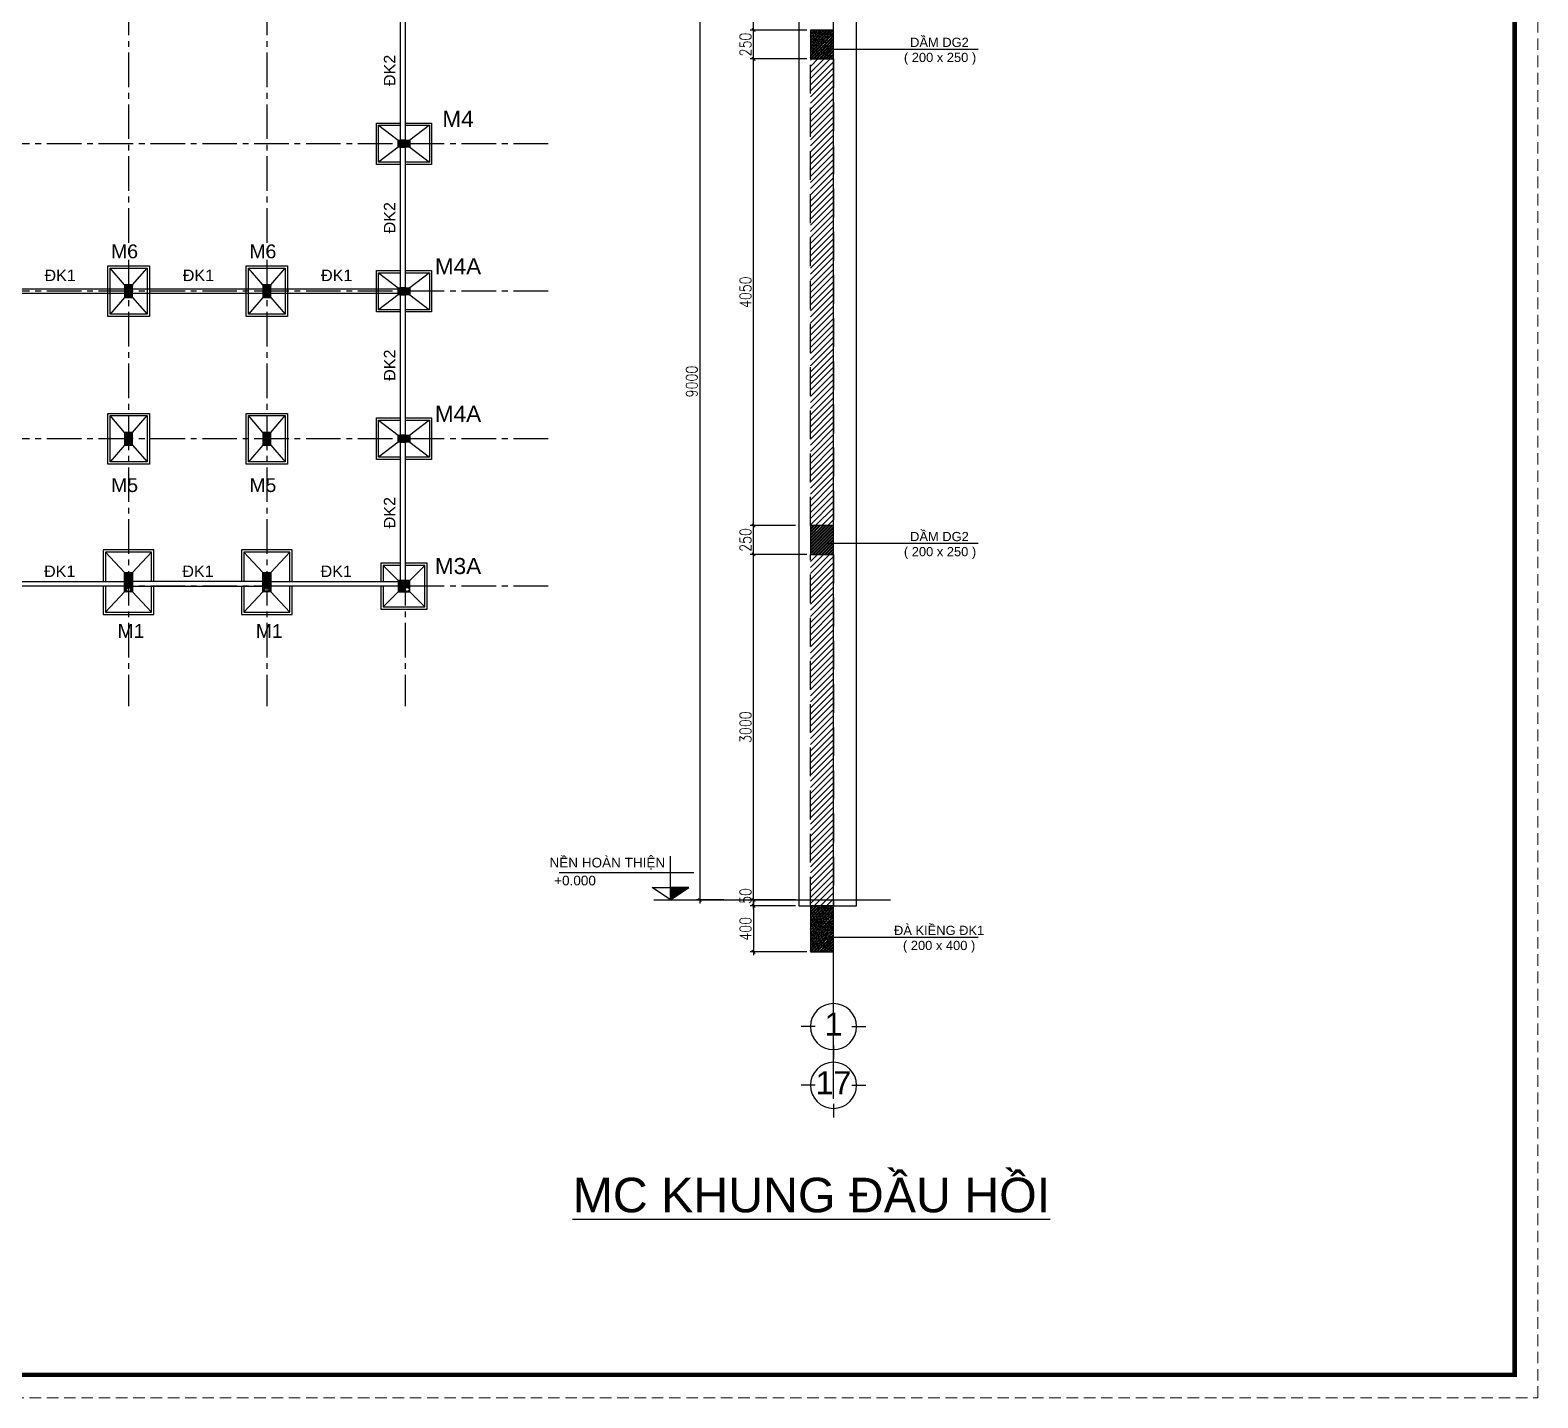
# Model space of a CAD drawing. Header units: inches. Extents: x 651127 to 1529722, y 768575 to 1021311.
# Drawn here: x 753903 to 819327, y 772141 to 831497 of the extents above; entities that cross this region are included whole.
import ezdxf
from ezdxf.enums import TextEntityAlignment as Align

# ---------------------------------------------------------------- set-up
doc = ezdxf.new("R2010")
doc.units = ezdxf.units.IN
doc.header["$LTSCALE"] = 1000
doc.header["$MEASUREMENT"] = 0
for name, pattern in [('CENTER2', [1.125, 0.75, -0.125, 0.125, -0.125]), ('DASHDOT', [25.4, 12.7, -6.35, 0, -6.35]), ('HIDDEN', [0.375, 0.25, -0.125])]:
    doc.linetypes.add(name, pattern=pattern)
doc.layers.get('DEFPOINTS').update_dxf_attribs({"color": 8, "lineweight": 9})
for name, color, linetype in [('DWGshare.com_1', 7, 'Continuous'), ('DWGshare.com_10', 7, 'Continuous'), ('DWGshare.com_11', 143, 'Continuous'), ('DWGshare.com_15', 1, 'Continuous'), ('DWGshare.com_16', 2, 'Continuous'), ('DWGshare.com_19', 136, 'Continuous'), ('DWGshare.com_25', 154, 'Continuous'), ('DWGshare.com_3', 7, 'Continuous'), ('DWGshare.com_33', 9, 'Continuous'), ('DWGshare.com_4', 8, 'CENTER2'), ('DWGshare.com_43', 61, 'HIDDEN')]:
    doc.layers.add(name, color=color, linetype=linetype)
doc.styles.add('DWGshare.com_14', font='romans.shx', dxfattribs={"width": 0.8})
doc.styles.add('DWGshare.com_2', font='VHELVEB.TTF')
doc.styles.add('DWGshare.com_6', font='VHELVEN.TTF')
doc.styles.add('DWGshare.com_8', font='VHELVEB.TTF')
doc.dimstyles.new('DWGshare.com_12', dxfattribs={"dimscale": 100, "dimtxt": 2, "dimasz": 1.5, "dimexe": 1.5, "dimexo": 1.5, "dimgap": 1, "dimtad": 1, "dimdec": 0, "dimlfac": 0.2, "dimzin": 0, "dimdsep": 46, "dimtxsty": 'DWGshare.com_14', "dimblk": 'DWGshare.com_1', "dimcen": 3, "dimdle": 1.5, "dimclrd": 256, "dimclre": 256, "dimclrt": 7, "dimadec": 0, "dimazin": 0, "dimtfac": 1, "dimtdec": 0, "dimtix": 1, "dimtmove": 2, "dimatfit": 3, "dimfxl": 1, "dimtolj": 1, "dimtzin": 0, "dimarcsym": 0})
pattern_1 = [(135, (1266211.912, 840308.89), (-26.5165043, -26.5165043), [])]

# ---------------------------------------------------------------- blocks, each defined once
blk = doc.blocks.new('DWGshare.com_1')
at = {"color": 0, "linetype": 'ByBlock', "const_width": 0.3}
blk.add_lwpolyline([(-0.5, -0.5), (0.5, 0.5)], dxfattribs=at)
blk = doc.blocks.new('*D1255')
at = {"layer": 'DEFPOINTS', "color": 0, "transparency": 16777216}
for p in [(785294, 793747), (787261, 793747), (787261, 793497)]:
    blk.add_point(p, dxfattribs=at)
at = {"layer": 'DWGshare.com_19', "lineweight": -2, "transparency": 16777216}
for p, q in [((787111, 793747), (785144, 793747)), ((785294, 793347), (785294, 793897)), ((787111, 793497), (785144, 793497))]:
    blk.add_line(p, q, dxfattribs=at)
at = {"layer": 'DWGshare.com_19', "lineweight": -2, "transparency": 16777216, "xscale": 150, "yscale": 150, "zscale": 150}
for p, rotation in [((785294, 793747), 90), ((785294, 793497), 270)]:
    blk.add_blockref('DWGshare.com_1', p, dxfattribs=dict(at, rotation=rotation))
at = {"layer": 'DWGshare.com_19', "color": 7, "transparency": 16777216, "insert": (784944, 793921), "char_height": 500, "attachment_point": 5, "rotation": 90, "style": 'DWGshare.com_14'}
blk.add_mtext('\\A1;50', dxfattribs=at)
blk = doc.blocks.new('*D1256')
at = {"layer": 'DEFPOINTS', "color": 0, "transparency": 16777216}
for p in [(785294, 808747), (787761, 808747), (787261, 793747)]:
    blk.add_point(p, dxfattribs=at)
at = {"layer": 'DWGshare.com_19', "lineweight": -2, "transparency": 16777216}
for p, q in [((787611, 808747), (785144, 808747)), ((785294, 793597), (785294, 808897)), ((787111, 793747), (785144, 793747))]:
    blk.add_line(p, q, dxfattribs=at)
at = {"layer": 'DWGshare.com_19', "lineweight": -2, "transparency": 16777216, "xscale": 150, "yscale": 150, "zscale": 150}
for p, rotation in [((785294, 808747), 90), ((785294, 793747), 270)]:
    blk.add_blockref('DWGshare.com_1', p, dxfattribs=dict(at, rotation=rotation))
at = {"layer": 'DWGshare.com_19', "color": 7, "transparency": 16777216, "insert": (784944, 801247), "char_height": 500, "attachment_point": 5, "rotation": 90, "style": 'DWGshare.com_14'}
blk.add_mtext('\\A1;3000', dxfattribs=at)
blk = doc.blocks.new('*D1257')
at = {"layer": 'DEFPOINTS', "color": 0, "transparency": 16777216}
for p in [(785294, 809997), (787261, 809997), (787761, 808747)]:
    blk.add_point(p, dxfattribs=at)
at = {"layer": 'DWGshare.com_19', "lineweight": -2, "transparency": 16777216}
for p, q in [((787111, 809997), (785144, 809997)), ((785294, 808597), (785294, 810147)), ((787611, 808747), (785144, 808747))]:
    blk.add_line(p, q, dxfattribs=at)
at = {"layer": 'DWGshare.com_19', "lineweight": -2, "transparency": 16777216, "xscale": 150, "yscale": 150, "zscale": 150}
for p, rotation in [((785294, 809997), 90), ((785294, 808747), 270)]:
    blk.add_blockref('DWGshare.com_1', p, dxfattribs=dict(at, rotation=rotation))
at = {"layer": 'DWGshare.com_19', "color": 7, "transparency": 16777216, "insert": (784944, 809372), "char_height": 500, "attachment_point": 5, "rotation": 90, "style": 'DWGshare.com_14'}
blk.add_mtext('\\A1;250', dxfattribs=at)
blk = doc.blocks.new('*D1258')
at = {"layer": 'DEFPOINTS', "color": 0, "transparency": 16777216}
for p in [(785294, 830247), (787261, 830247), (787261, 809997)]:
    blk.add_point(p, dxfattribs=at)
at = {"layer": 'DWGshare.com_19', "lineweight": -2, "transparency": 16777216}
for p, q in [((787111, 830247), (785144, 830247)), ((785294, 809847), (785294, 830397)), ((787111, 809997), (785144, 809997))]:
    blk.add_line(p, q, dxfattribs=at)
at = {"layer": 'DWGshare.com_19', "lineweight": -2, "transparency": 16777216, "xscale": 150, "yscale": 150, "zscale": 150}
for p, rotation in [((785294, 830247), 90), ((785294, 809997), 270)]:
    blk.add_blockref('DWGshare.com_1', p, dxfattribs=dict(at, rotation=rotation))
at = {"layer": 'DWGshare.com_19', "color": 7, "transparency": 16777216, "insert": (784944, 820122), "char_height": 500, "attachment_point": 5, "rotation": 90, "style": 'DWGshare.com_14'}
blk.add_mtext('\\A1;4050', dxfattribs=at)
blk = doc.blocks.new('*D1251')
at = {"layer": 'DEFPOINTS', "color": 0, "transparency": 16777216}
for p in [(785294, 831497), (787761, 831497), (787761, 830247)]:
    blk.add_point(p, dxfattribs=at)
at = {"layer": 'DWGshare.com_19', "lineweight": -2, "transparency": 16777216}
for p, q in [((785294, 830097), (785294, 831647)), ((787611, 831497), (785144, 831497)), ((787611, 830247), (785144, 830247))]:
    blk.add_line(p, q, dxfattribs=at)
at = {"layer": 'DWGshare.com_19', "lineweight": -2, "transparency": 16777216, "xscale": 150, "yscale": 150, "zscale": 150}
for p, rotation in [((785294, 831497), 90), ((785294, 830247), 270)]:
    blk.add_blockref('DWGshare.com_1', p, dxfattribs=dict(at, rotation=rotation))
at = {"layer": 'DWGshare.com_19', "color": 7, "transparency": 16777216, "insert": (784944, 830872), "char_height": 500, "attachment_point": 5, "rotation": 90, "style": 'DWGshare.com_14'}
blk.add_mtext('\\A1;250', dxfattribs=at)
blk = doc.blocks.new('*D1252')
at = {"layer": 'DEFPOINTS', "color": 0, "transparency": 16777216}
for p in [(785294, 838747), (787761, 838747), (787761, 831497)]:
    blk.add_point(p, dxfattribs=at)
at = {"layer": 'DWGshare.com_19', "lineweight": -2, "transparency": 16777216}
for p, q in [((787611, 838747), (785144, 838747)), ((785294, 831347), (785294, 838897)), ((787611, 831497), (785144, 831497))]:
    blk.add_line(p, q, dxfattribs=at)
at = {"layer": 'DWGshare.com_19', "lineweight": -2, "transparency": 16777216, "xscale": 150, "yscale": 150, "zscale": 150}
for p, rotation in [((785294, 838747), 90), ((785294, 831497), 270)]:
    blk.add_blockref('DWGshare.com_1', p, dxfattribs=dict(at, rotation=rotation))
at = {"layer": 'DWGshare.com_19', "color": 7, "transparency": 16777216, "insert": (784944, 835122), "char_height": 500, "attachment_point": 5, "rotation": 90, "style": 'DWGshare.com_14'}
blk.add_mtext('\\A1;1450', dxfattribs=at)
blk = doc.blocks.new('DWGshare.com_2')
for p, q in [((0, 320), (0, 560)), ((-320, 0), (-560, 0)), ((320, 0), (560, 0)), ((0, -320), (0, -560))]:
    blk.add_line(p, q)
blk.add_circle((0, 0), 400)
at = {"linetype": 'Continuous', "style": 'DWGshare.com_2'}
blk.add_attdef('2', text='', height=350, dxfattribs=at).set_placement((0, 0), align=Align.MIDDLE_CENTER)
blk = doc.blocks.new('*D1263')
at = {"layer": 'DEFPOINTS', "color": 0, "transparency": 16777216}
for p in [(787111, 793497), (785294, 791497), (787761, 791497)]:
    blk.add_point(p, dxfattribs=at)
at = {"layer": 'DWGshare.com_19', "lineweight": -2, "transparency": 16777216}
for p, q in [((785294, 793647), (785294, 791347)), ((786961, 793497), (785144, 793497)), ((787611, 791497), (785144, 791497))]:
    blk.add_line(p, q, dxfattribs=at)
at = {"layer": 'DWGshare.com_19', "lineweight": -2, "transparency": 16777216, "xscale": 150, "yscale": 150, "zscale": 150}
for p, rotation in [((785294, 793497), 90), ((785294, 791497), 270)]:
    blk.add_blockref('DWGshare.com_1', p, dxfattribs=dict(at, rotation=rotation))
at = {"layer": 'DWGshare.com_19', "color": 7, "transparency": 16777216, "insert": (784944, 792497), "char_height": 500, "attachment_point": 5, "rotation": 90, "style": 'DWGshare.com_14'}
blk.add_mtext('\\A1;400', dxfattribs=at)
blk = doc.blocks.new('*D1254')
at = {"layer": 'DEFPOINTS', "color": 0, "transparency": 16777216}
for p in [(785144, 838747), (782963, 793747), (784157, 793747)]:
    blk.add_point(p, dxfattribs=at)
at = {"layer": 'DWGshare.com_19', "lineweight": -2, "transparency": 16777216}
for p, q in [((784994, 838747), (782813, 838747)), ((782963, 838897), (782963, 793597)), ((784007, 793747), (782813, 793747))]:
    blk.add_line(p, q, dxfattribs=at)
at = {"layer": 'DWGshare.com_19', "lineweight": -2, "transparency": 16777216, "xscale": 150, "yscale": 150, "zscale": 150}
for p, rotation in [((782963, 838747), 90), ((782963, 793747), 270)]:
    blk.add_blockref('DWGshare.com_1', p, dxfattribs=dict(at, rotation=rotation))
at = {"layer": 'DWGshare.com_19', "color": 7, "transparency": 16777216, "insert": (782613, 816247), "char_height": 500, "attachment_point": 5, "rotation": 90, "style": 'DWGshare.com_14'}
blk.add_mtext('\\A1;9000', dxfattribs=at)

msp = doc.modelspace()

# ---------------------------------------------------------------- hatches: boundary and pattern name
at = {"layer": 'DWGshare.com_25'}
h = msp.add_hatch(dxfattribs=at)
h.set_pattern_fill('AR-CONC', color=256, scale=25, style=0)
h.set_pattern_definition([(50, (561202.8, 1143191.93), (179.315046, -15.688034), [18.75, -206.25]), (355, (561202.8, 1143191.93), (-34.68783, 188.04803), [15, -165]), (100.4514, (561217.74, 1143190.62), (144.627345, 172.359886), [15.93505, -175.28553]), (46.1842, (561202.8, 1143241.93), (266.81026, -41.37975), [28.125, -309.375]), (96.6356, (561225.03, 1143238.48), (233.66568, 243.52947), [23.90257, -262.92825]), (351.1842, (561202.8, 1143241.93), (233.66549, 243.52965), [22.5, -247.5]), (21, (561227.8, 1143229.43), (149.226763, -100.65472), [18.75, -206.25]), (326, (561227.8, 1143229.43), (60.82883, 181.28751), [15, -165]), (71.4514, (561240.23, 1143221.04), (210.05566, 80.632624), [15.93505, -175.28553]), (37.5, (561202.8, 1143191.93), (3.039964, 83.223463), [0, -163, 0, -167.5, 0, -165.625]), (7.5, (561202.8, 1143191.93), (65.767384, 98.602928), [0, -95.5, 0, -159.25, 0, -63.125]), (327.5, (561147.05, 1143191.93), (133.455609, -5.638718), [0, -62.5, 0, -195, 0, -258.75]), (317.5, (561122.05, 1143191.93), (145.796542, 25.026246), [0, -81.25, 0, -129.5, 0, -183.75])])
h.paths.add_polyline_path([(788761, 831497.3), (787761, 831497.3), (787761, 830247.3), (788761, 830247.3)])
h = msp.add_hatch(dxfattribs=at)
h.set_pattern_fill('ANSI32', color=256, scale=250, style=0)
h.set_pattern_definition([(45, (561202.8, 1143191.93), (-66.29126, 66.29126), []), (45, (561246.99, 1143191.93), (-66.29126, 66.29126), [])])
h.paths.add_polyline_path([(788761, 831497.3), (787761, 831497.3), (787761, 830247.3), (788761, 830247.3)])
h = msp.add_hatch(dxfattribs=at)
h.set_pattern_fill('ANSI31', color=256, scale=1500, style=0)
h.paths.add_polyline_path([(787761, 830247.3), (788761, 830247.3), (788761, 809997.3), (787761, 809997.3)])
h = msp.add_hatch(dxfattribs=at)
h.set_pattern_fill('ANSI31', color=256, scale=10, style=0)
h.set_pattern_definition([(135, (782033.913, 889704.532), (22.45064, 22.45064), [])])
h.paths.add_polyline_path([(770374.6, 826416.6), (769874.6, 826416.6), (769874.6, 826716.6), (770374.6, 826716.6)])
h = msp.add_hatch(dxfattribs=at)
h.set_pattern_fill('ANSI31', color=256, scale=10, angle=90, style=0)
h.set_pattern_definition([(135, (829932.244, 650383.084), (-22.4506403, -22.4506403), [])])
h.paths.add_polyline_path([(758349.6, 820441.6), (757999.6, 820441.6), (757999.6, 819891.6), (758349.6, 819891.6)])
h = msp.add_hatch(dxfattribs=at)
h.set_pattern_fill('ANSI31', color=256, scale=10, angle=90, style=0)
h.set_pattern_definition([(135, (835932.244, 650383.084), (-22.4506403, -22.4506403), [])])
h.paths.add_polyline_path([(764349.6, 820441.6), (763999.6, 820441.6), (763999.6, 819891.6), (764349.6, 819891.6)])
h = msp.add_hatch(dxfattribs=at)
h.set_pattern_fill('ANSI31', color=256, scale=10, style=0)
h.set_pattern_definition([(135, (782033.913, 883304.532), (22.45064, 22.45064), [])])
h.paths.add_polyline_path([(770374.6, 820016.6), (769874.6, 820016.6), (769874.6, 820316.6), (770374.6, 820316.6)])
h = msp.add_hatch(dxfattribs=at)
h.set_pattern_fill('ANSI31', color=256, scale=10, angle=90, style=0)
h.set_pattern_definition([(135, (829932.244, 643983.084), (-22.4506403, -22.4506403), [])])
h.paths.add_polyline_path([(758349.6, 814041.6), (757999.6, 814041.6), (757999.6, 813491.6), (758349.6, 813491.6)])
h = msp.add_hatch(dxfattribs=at)
h.set_pattern_fill('ANSI31', color=256, scale=10, angle=90, style=0)
h.set_pattern_definition([(135, (835932.244, 643983.084), (-22.4506403, -22.4506403), [])])
h.paths.add_polyline_path([(764349.6, 814041.6), (763999.6, 814041.6), (763999.6, 813491.6), (764349.6, 813491.6)])
h = msp.add_hatch(dxfattribs=at)
h.set_pattern_fill('ANSI31', color=256, scale=10, style=0)
h.set_pattern_definition([(135, (782033.913, 876904.532), (22.45064, 22.45064), [])])
h.paths.add_polyline_path([(770374.6, 813616.6), (769874.6, 813616.6), (769874.6, 813916.6), (770374.6, 813916.6)])
h = msp.add_hatch(dxfattribs=at)
h.set_pattern_fill('ANSI32', color=256, scale=250, style=0)
h.set_pattern_definition([(45, (561202.8, 1121191.93), (-66.29126, 66.29126), []), (45, (561246.99, 1121191.93), (-66.29126, 66.29126), [])])
h.paths.add_polyline_path([(788761, 808747.3), (788761, 809997.3), (787761, 809997.3), (787761, 808747.3)])
h = msp.add_hatch(dxfattribs=at)
h.set_pattern_fill('ANSI31', color=256, scale=1500, style=0)
h.paths.add_polyline_path([(787761, 808747.3), (788761, 808747.3), (788761, 793497.3), (787761, 793497.3)])
h = msp.add_hatch(dxfattribs=at)
h.set_pattern_fill('ANSI31', color=256, scale=300, angle=90, style=0)
h.set_pattern_definition(pattern_1)
h.paths.add_polyline_path([(758349.6, 807966.6), (758174.6, 807966.6), (758174.6, 807366.6), (758349.6, 807366.6), (758349.6, 807566.6)])
h.paths.add_polyline_path([(758174.6, 807966.6), (757999.6, 807966.6), (757999.6, 807366.6), (758174.6, 807366.6)])
h.paths.add_polyline_path([(758174.6, 807297.8), (758174.6, 807366.6), (757999.6, 807366.6), (757999.6, 807116.6), (758174.6, 807116.6), (758174.6, 807130.3, -0.3909923), (758097.3, 807214, -0.3909923)])
h.paths.add_polyline_path([(758349.6, 807366.6), (758174.6, 807366.6), (758174.6, 807297.8, -0.4378225), (758265.3, 807214, -0.4378225), (758174.6, 807130.3), (758174.6, 807116.6), (758349.6, 807116.6)])
h = msp.add_hatch(dxfattribs=at)
h.set_pattern_fill('ANSI31', color=256, scale=300, angle=90, style=0)
h.set_pattern_definition(pattern_1)
h.paths.add_polyline_path([(764349.6, 807966.6), (764174.6, 807966.6), (764174.6, 807366.6), (764349.6, 807366.6), (764349.6, 807566.6)])
h.paths.add_polyline_path([(764174.6, 807966.6), (763999.6, 807966.6), (763999.6, 807366.6), (764174.6, 807366.6)])
h.paths.add_polyline_path([(764174.6, 807366.6), (763999.6, 807366.6), (763999.6, 807116.6), (764174.6, 807116.6), (764174.6, 807130.1, -0.4232005), (764088, 807214, -0.4232005), (764174.6, 807298)])
h.paths.add_polyline_path([(764349.6, 807366.6), (764174.6, 807366.6), (764174.6, 807298, -0.4052834), (764256, 807214, -0.4052834), (764174.6, 807130.1), (764174.6, 807116.6), (764349.6, 807116.6)])
h = msp.add_hatch(dxfattribs=at)
h.set_pattern_fill('ANSI31', color=256, scale=300, angle=90, style=0)
h.set_pattern_definition([(135, (1236211.912, 840308.89), (-26.5165043, -26.5165043), [])])
h.paths.add_polyline_path([(770374.6, 807366.6), (770174.6, 807366.6), (770174.6, 807116.6), (770374.6, 807116.6)])
h.paths.add_polyline_path([(770349.6, 807225.6, -1), (770181.6, 807225.6, -1)], flags=16)
h.paths.add_polyline_path([(770374.6, 807616.6), (770174.6, 807616.6), (770174.6, 807366.6), (770374.6, 807366.6)])
h.paths.add_polyline_path([(770174.6, 807616.6), (769974.6, 807616.6), (769874.6, 807616.6), (769874.6, 807366.6), (770174.6, 807366.6)])
h.paths.add_polyline_path([(770174.6, 807366.6), (769874.6, 807366.6), (769874.6, 807116.6), (770174.6, 807116.6)])
h = msp.add_hatch(dxfattribs=at)
h.set_pattern_fill('AR-CONC', color=256, scale=25, style=0)
h.set_pattern_definition([(50, (561202.8, 1104441.93), (179.315046, -15.688034), [18.75, -206.25]), (355, (561202.8, 1104441.93), (-34.68783, 188.04803), [15, -165]), (100.4514, (561217.74, 1104440.62), (144.627345, 172.359886), [15.93505, -175.28553]), (46.1842, (561202.8, 1104491.93), (266.81026, -41.37975), [28.125, -309.375]), (96.6356, (561225.03, 1104488.48), (233.66568, 243.52947), [23.90257, -262.92825]), (351.1842, (561202.8, 1104491.93), (233.66549, 243.52965), [22.5, -247.5]), (21, (561227.8, 1104479.43), (149.226763, -100.65472), [18.75, -206.25]), (326, (561227.8, 1104479.43), (60.82883, 181.28751), [15, -165]), (71.4514, (561240.23, 1104471.04), (210.05566, 80.632624), [15.93505, -175.28553]), (37.5, (561202.8, 1104441.93), (3.039964, 83.223463), [0, -163, 0, -167.5, 0, -165.625]), (7.5, (561202.8, 1104441.93), (65.767384, 98.602928), [0, -95.5, 0, -159.25, 0, -63.125]), (327.5, (561147.05, 1104441.93), (133.455609, -5.638718), [0, -62.5, 0, -195, 0, -258.75]), (317.5, (561122.05, 1104441.93), (145.796542, 25.026246), [0, -81.25, 0, -129.5, 0, -183.75])])
h.paths.add_polyline_path([(788761, 793497.3), (787761, 793497.3), (787761, 791497.3), (788761, 791497.3)])
h = msp.add_hatch(dxfattribs=at)
h.set_pattern_fill('ANSI32', color=256, scale=250, style=0)
h.set_pattern_definition([(45, (561202.8, 1104441.93), (-66.29126, 66.29126), []), (45, (561246.99, 1104441.93), (-66.29126, 66.29126), [])])
h.paths.add_polyline_path([(788761, 793497.3), (787761, 793497.3), (787761, 791497.3), (788761, 791497.3)])
at = {"layer": 'DWGshare.com_33', "linetype": 'Continuous'}
msp.add_hatch(color=256, dxfattribs=at).paths.add_polyline_path([(782485.5, 794289.7), (781692.4, 793747.3), (781692.4, 794289.7)])

# ---------------------------------------------------------------- linework, layer by layer
at = {"layer": 'DEFPOINTS', "linetype": 'HIDDEN', "ltscale": 2}
msp.add_lwpolyline([(651126.5, 772140.9), (819326.5, 772140.9), (819326.5, 890940.9), (651126.5, 890940.9)], close=True, dxfattribs=at)
at = {"layer": 'DWGshare.com_1', "const_width": 200}
msp.add_lwpolyline([(655126.5, 773140.9), (818326.5, 773140.9), (818326.5, 889940.9), (655126.5, 889940.9)], close=True, dxfattribs=at)
at = {"layer": 'DWGshare.com_11', "linetype": 'DASHDOT', "ltscale": 25}
msp.add_line((788761, 785121.9), (788761, 854380.2), dxfattribs=at)
at = {"layer": 'DWGshare.com_11'}
for points in [[(787761, 830247.3), (788761, 830247.3), (788761, 831497.3), (787761, 831497.3)], [(759074.6, 819066.6), (757274.6, 819066.6), (757274.6, 821266.6), (759074.6, 821266.6)], [(765074.6, 819066.6), (763274.6, 819066.6), (763274.6, 821266.6), (765074.6, 821266.6)], [(759074.6, 812666.6), (757274.6, 812666.6), (757274.6, 814866.6), (759074.6, 814866.6)], [(765074.6, 812666.6), (763274.6, 812666.6), (763274.6, 814866.6), (765074.6, 814866.6)], [(787761, 808747.3), (788761, 808747.3), (788761, 809997.3), (787761, 809997.3)], [(787761, 791497.3), (788761, 791497.3), (788761, 793497.3), (787761, 793497.3)]]:
    msp.add_lwpolyline(points, close=True, dxfattribs=at)
for points in [[(769974.6, 825666.6), (768924.6, 825666.6), (768924.6, 827466.6), (769974.6, 827466.6)], [(770174.6, 827466.6), (771324.6, 827466.6), (771324.6, 825666.6), (770174.6, 825666.6)], [(769974.6, 819266.6), (768924.6, 819266.6), (768924.6, 821066.6), (769974.6, 821066.6)], [(770174.6, 821066.6), (771324.6, 821066.6), (771324.6, 819266.6), (770174.6, 819266.6)], [(769974.6, 812866.6), (768924.6, 812866.6), (768924.6, 814666.6), (769974.6, 814666.6)], [(770174.6, 814666.6), (771324.6, 814666.6), (771324.6, 812866.6), (770174.6, 812866.6)], [(759274.6, 807566.6), (759274.6, 808941.6), (757074.6, 808941.6), (757074.6, 807566.6)], [(765274.6, 807566.6), (765274.6, 808941.6), (763074.6, 808941.6), (763074.6, 807566.6)], [(769124.6, 807366.6), (769124.6, 806366.6), (771124.6, 806366.6), (771124.6, 808366.6), (770174.6, 808366.6)], [(769974.6, 808366.6), (769124.6, 808366.6), (769124.6, 807566.6)], [(757074.6, 807366.6), (757074.6, 807316.6)], [(759274.6, 807316.6), (759274.6, 807366.6)], [(763074.6, 807366.6), (763074.6, 807316.6)], [(765274.6, 807316.6), (765274.6, 807366.6)], [(757074.6, 807316.6), (757074.6, 806141.6), (759274.6, 806141.6), (759274.6, 807316.6)], [(763074.6, 807316.6), (763074.6, 806141.6), (765274.6, 806141.6), (765274.6, 807316.6)]]:
    msp.add_lwpolyline(points, dxfattribs=at)
at = {"layer": 'DWGshare.com_15'}
for centre in [(758181.3, 807214), (764172, 807214), (770265.6, 807225.6)]:
    msp.add_circle(centre, 84, dxfattribs=at)
at = {"layer": 'DWGshare.com_3'}
for p, q in [((769024.6, 827366.6), (769874.6, 826716.6)), ((771224.6, 827366.6), (770374.6, 826716.6)), ((769874.6, 826416.6), (769024.6, 825766.6)), ((770374.6, 826416.6), (771224.6, 825766.6)), ((757999.6, 820441.6), (757374.6, 821166.6)), ((758349.6, 820441.6), (758974.6, 821166.6)), ((763999.6, 820441.6), (763374.6, 821166.6)), ((764349.6, 820441.6), (764974.6, 821166.6)), ((769024.6, 820966.6), (769874.6, 820316.6)), ((771224.6, 820966.6), (770374.6, 820316.6)), ((757999.6, 819891.6), (757374.6, 819166.6)), ((758349.6, 819891.6), (758974.6, 819166.6)), ((763999.6, 819891.6), (763374.6, 819166.6)), ((764349.6, 819891.6), (764974.6, 819166.6)), ((769874.6, 820016.6), (769024.6, 819366.6)), ((770374.6, 820016.6), (771224.6, 819366.6)), ((757999.6, 814041.6), (757374.6, 814766.6)), ((758349.6, 814041.6), (758974.6, 814766.6)), ((763999.6, 814041.6), (763374.6, 814766.6)), ((764349.6, 814041.6), (764974.6, 814766.6)), ((769024.6, 814566.6), (769874.6, 813916.6)), ((771224.6, 814566.6), (770374.6, 813916.6)), ((757999.6, 813491.6), (757374.6, 812766.6)), ((758349.6, 813491.6), (758974.6, 812766.6)), ((763999.6, 813491.6), (763374.6, 812766.6)), ((764349.6, 813491.6), (764974.6, 812766.6)), ((769874.6, 813616.6), (769024.6, 812966.6)), ((770374.6, 813616.6), (771224.6, 812966.6)), ((757999.6, 807966.6), (757174.6, 808841.6)), ((758349.6, 807966.6), (759174.6, 808841.6)), ((763999.6, 807966.6), (763174.6, 808841.6)), ((764349.6, 807966.6), (765174.6, 808841.6)), ((769874.6, 807616.6), (769224.6, 808266.6)), ((770374.6, 807616.6), (771024.6, 808266.6)), ((757999.6, 807116.6), (757174.6, 806241.6)), ((758349.6, 807116.6), (759174.6, 806241.6)), ((763999.6, 807116.6), (763174.6, 806241.6)), ((764349.6, 807116.6), (765174.6, 806241.6)), ((769224.6, 806466.6), (769874.6, 807116.6)), ((770374.6, 807116.6), (771024.6, 806466.6))]:
    msp.add_line(p, q, dxfattribs=at)
for points in [[(787261, 851493.6), (787261, 793497.3), (789761, 793497.3), (789761, 851493.6)], [(769974.6, 825766.6), (769024.6, 825766.6), (769024.6, 827366.6), (769974.6, 827366.6)], [(770174.6, 827366.6), (771224.6, 827366.6), (771224.6, 825766.6), (770174.6, 825766.6)], [(769974.6, 819366.6), (769024.6, 819366.6), (769024.6, 820966.6), (769974.6, 820966.6)], [(770174.6, 820966.6), (771224.6, 820966.6), (771224.6, 819366.6), (770174.6, 819366.6)], [(769974.6, 812966.6), (769024.6, 812966.6), (769024.6, 814566.6), (769974.6, 814566.6)], [(770174.6, 814566.6), (771224.6, 814566.6), (771224.6, 812966.6), (770174.6, 812966.6)], [(759174.6, 807566.6), (759174.6, 808841.6), (757174.6, 808841.6), (757174.6, 807566.6)], [(765174.6, 807566.6), (765174.6, 808841.6), (763174.6, 808841.6), (763174.6, 807566.6)], [(769224.6, 807366.6), (769224.6, 806466.6), (771024.6, 806466.6), (771024.6, 808266.6), (770174.6, 808266.6)], [(769974.6, 808266.6), (769224.6, 808266.6), (769224.6, 807566.6)], [(757174.6, 807366.6), (757174.6, 807316.6)], [(759174.6, 807316.6), (759174.6, 807366.6)], [(763174.6, 807366.6), (763174.6, 807316.6)], [(765174.6, 807316.6), (765174.6, 807366.6)], [(757174.6, 807316.6), (757174.6, 806241.6), (759174.6, 806241.6), (759174.6, 807316.6)], [(763174.6, 807316.6), (763174.6, 806241.6), (765174.6, 806241.6), (765174.6, 807316.6)]]:
    msp.add_lwpolyline(points, dxfattribs=at)
for points in [[(770174.6, 826716.6), (769974.6, 826716.6), (769974.6, 832816.6), (770174.6, 832816.6)], [(770374.6, 826416.6), (769874.6, 826416.6), (769874.6, 826716.6), (770374.6, 826716.6)], [(770174.6, 820316.6), (769974.6, 820316.6), (769974.6, 826416.6), (770174.6, 826416.6)], [(758974.6, 819166.6), (757374.6, 819166.6), (757374.6, 821166.6), (758974.6, 821166.6)], [(764974.6, 819166.6), (763374.6, 819166.6), (763374.6, 821166.6), (764974.6, 821166.6)], [(758349.6, 820441.6), (757999.6, 820441.6), (757999.6, 819891.6), (758349.6, 819891.6)], [(758349.6, 820441.6), (757999.6, 820441.6), (757999.6, 819891.6), (758349.6, 819891.6)], [(764349.6, 820441.6), (763999.6, 820441.6), (763999.6, 819891.6), (764349.6, 819891.6)], [(764349.6, 820441.6), (763999.6, 820441.6), (763999.6, 819891.6), (764349.6, 819891.6)], [(757999.6, 820266.6), (757999.6, 820066.6), (752349.6, 820066.6), (752349.6, 820266.6)], [(763999.6, 820266.6), (763999.6, 820066.6), (758349.6, 820066.6), (758349.6, 820266.6)], [(769874.6, 820266.6), (769874.6, 820066.6), (764349.6, 820066.6), (764349.6, 820266.6)], [(770374.6, 820016.6), (769874.6, 820016.6), (769874.6, 820316.6), (770374.6, 820316.6)], [(770174.6, 813916.6), (769974.6, 813916.6), (769974.6, 820016.6), (770174.6, 820016.6)], [(758974.6, 812766.6), (757374.6, 812766.6), (757374.6, 814766.6), (758974.6, 814766.6)], [(764974.6, 812766.6), (763374.6, 812766.6), (763374.6, 814766.6), (764974.6, 814766.6)], [(758349.6, 814041.6), (757999.6, 814041.6), (757999.6, 813491.6), (758349.6, 813491.6)], [(758349.6, 814041.6), (757999.6, 814041.6), (757999.6, 813491.6), (758349.6, 813491.6)], [(764349.6, 814041.6), (763999.6, 814041.6), (763999.6, 813491.6), (764349.6, 813491.6)], [(764349.6, 814041.6), (763999.6, 814041.6), (763999.6, 813491.6), (764349.6, 813491.6)], [(770374.6, 813616.6), (769874.6, 813616.6), (769874.6, 813916.6), (770374.6, 813916.6)], [(770174.6, 807616.6), (769974.6, 807616.6), (769974.6, 813616.6), (770174.6, 813616.6)], [(752349.6, 807366.6), (752349.6, 807566.6), (757999.6, 807566.6), (757999.6, 807366.6)], [(757999.6, 807966.6), (758349.6, 807966.6), (758349.6, 807116.6), (757999.6, 807116.6)], [(757999.6, 807966.6), (758349.6, 807966.6), (758349.6, 807116.6), (757999.6, 807116.6)], [(763999.6, 807366.6), (763999.6, 807566.6), (758349.6, 807566.6), (758349.6, 807366.6)], [(763999.6, 807966.6), (764349.6, 807966.6), (764349.6, 807116.6), (763999.6, 807116.6)], [(763999.6, 807966.6), (764349.6, 807966.6), (764349.6, 807116.6), (763999.6, 807116.6)], [(764349.6, 807366.6), (764349.6, 807566.6), (769874.6, 807566.6), (769874.6, 807366.6)], [(770374.6, 807616.6), (769874.6, 807616.6), (769874.6, 807116.6), (770374.6, 807116.6)]]:
    msp.add_lwpolyline(points, close=True, dxfattribs=at)
at = {"layer": 'DWGshare.com_33', "linetype": 'Continuous'}
for p, q in [((781692.4, 793747.3), (781692.4, 795643.1)), ((776851.8, 794939.2), (782707.6, 794939.2)), ((780899.2, 794289.7), (781692.4, 794289.7)), ((781692.4, 793747.3), (780899.2, 794289.7)), ((782485.5, 794289.7), (781692.4, 794289.7)), ((781692.4, 793747.3), (782485.5, 794289.7)), ((782710.3, 793747.3), (787210.3, 793747.3))]:
    msp.add_line(p, q, dxfattribs=at)
at = {"layer": 'DWGshare.com_33', "color": 1}
msp.add_line((780961.8, 793747.3), (791241.8, 793747.3), dxfattribs=at)
at = {"layer": 'DWGshare.com_4', "ltscale": 2}
for p, q in [((758174.6, 880023.5), (758174.6, 802157.2)), ((764174.6, 880023.5), (764174.6, 802157.2)), ((770174.6, 880023.5), (770174.6, 802157.2)), ((776374.5, 826566.6), (661387.8, 826566.6)), ((776374.5, 820166.6), (661387.8, 820166.6)), ((776374.5, 813766.6), (661387.8, 813766.6)), ((776374.5, 807366.6), (661387.8, 807366.6))]:
    msp.add_line(p, q, dxfattribs=at)
at = {"layer": 'DWGshare.com_43', "color": 252, "ltscale": 5}
for points in [[(787761, 830247.3), (788761, 830247.3), (788761, 809997.3), (787761, 809997.3)], [(787761, 808747.3), (788761, 808747.3), (788761, 793497.3), (787761, 793497.3)]]:
    msp.add_lwpolyline(points, close=True, dxfattribs=at)

# ---------------------------------------------------------------- block references
at = {"layer": 'DWGshare.com_16', "color": 31, "xscale": -2.5, "yscale": 2.5, "zscale": 2.5}
for p in [(788761, 788253.4), (788761, 785705.4)]:
    msp.add_blockref('DWGshare.com_2', p, dxfattribs=at)

# ---------------------------------------------------------------- texts
at = {"layer": 'DWGshare.com_10', "style": 'DWGshare.com_8'}
for p in [(769497.7, 829750.6), (769497.7, 823356.5), (769497.7, 816956.5), (769497.7, 810556.5)]:
    msp.add_text('ÑK2', height=500, rotation=90, dxfattribs=at).set_placement(p, align=Align.MIDDLE)
at = {"layer": 'DWGshare.com_10'}
for s, height, style, p in [('M4', 700, 'DWGshare.com_2', (772469.4, 827647.4)), ('M6', 600, 'DWGshare.com_2', (758002.5, 821897.1)), ('M6', 600, 'DWGshare.com_2', (764002.5, 821897.1)), ('ÑK1', 500, 'DWGshare.com_8', (755205.1, 820855.1)), ('ÑK1', 500, 'DWGshare.com_8', (761205.1, 820855.1)), ('ÑK1', 500, 'DWGshare.com_8', (767205.1, 820855.1)), ('M4A', 700, 'DWGshare.com_2', (772469.4, 821247.4)), ('M4A', 700, 'DWGshare.com_2', (772469.4, 814847.4)), ('M5', 600, 'DWGshare.com_2', (758002.5, 811748.8)), ('M5', 600, 'DWGshare.com_2', (764002.5, 811748.8)), ('ÑK1', 500, 'DWGshare.com_8', (755185, 808012.3)), ('ÑK1', 500, 'DWGshare.com_8', (761185, 808012.3)), ('ÑK1', 500, 'DWGshare.com_8', (767185, 808012.3)), ('M3A', 700, 'DWGshare.com_2', (772469.4, 808241.4)), ('M1', 600, 'DWGshare.com_2', (758278.2, 805420.4)), ('M1', 600, 'DWGshare.com_2', (764278.2, 805420.4)), ('%%UMC KHUNG ÑAÀU HOÀI', 1500, 'DWGshare.com_2', (787803.1, 781158.7))]:
    msp.add_text(s, height=height, dxfattribs=dict(at, style=style)).set_placement(p, align=Align.MIDDLE)
at = {"layer": 'DWGshare.com_16', "style": 'DWGshare.com_6'}
for s, height, p in [('DAÀM DG2', 400, (793359.6, 831026.1)), ('( 200 x 250 )', 400, (793386.1, 830265.3)), ('DAÀM DG2', 400, (793359.6, 809578.1)), ('( 200 x 250 )', 400, (793386.1, 808817.3)), ('NEÀN HOAØN THIEÄN', 420, (778948.6, 795386.2)), ('+0.000', 420, (777546.5, 794591.7)), ('ÑAØ KIEÀNG ÑK1', 400, (793345.6, 792486.4)), ('( 200 x 400 )', 400, (793345.6, 791725.5))]:
    msp.add_text(s, height=height, dxfattribs=at).set_placement(p, align=Align.MIDDLE)
at = {"layer": 'DWGshare.com_16', "color": 31, "style": 'DWGshare.com_8'}
for s, p in [('1', (788762.5, 787863.3)), ('17', (788762.5, 785315.3))]:
    msp.add_text(s, height=1000, dxfattribs=at).set_placement(p, align=Align.CENTER)

# ---------------------------------------------------------------- dimensions: what is measured, and where the dimension line sits
at = {"layer": 'DWGshare.com_19'}
for base, p1, p2, picture, middle in [((782963.3, 793747.3), (785144, 838747.3), (784156.7, 793747.3), '*D1254', (782613.3, 816247.3)), ((785294, 838747.3), (787761, 831497.3), (787761, 838747.3), '*D1252', (784944, 835122.3)), ((785294, 831497.3), (787761, 830247.3), (787761, 831497.3), '*D1251', (784944, 830872.3)), ((785294, 830247.3), (787261, 809997.3), (787261, 830247.3), '*D1258', (784944, 820122.3)), ((785294, 809997.3), (787761, 808747.3), (787261, 809997.3), '*D1257', (784944, 809372.3)), ((785294, 808747.3), (787261, 793747.3), (787761, 808747.3), '*D1256', (784944, 801247.3)), ((785294, 791497.3), (787111, 793497.3), (787761, 791497.3), '*D1263', (784944, 792497.3))]:
    dim = msp.add_linear_dim(base=base, p1=p1, p2=p2, angle=90, dimstyle='DWGshare.com_12', override={"dimtxt": 5}, dxfattribs=at)
    dim.commit()
    dim.dimension.update_dxf_attribs({"geometry": picture, "text_midpoint": middle})
dim = msp.add_linear_dim(base=(785294, 793747.3), p1=(787261, 793497.3), p2=(787261, 793747.3), angle=90, dimstyle='DWGshare.com_12', override={"dimtxt": 5}, dxfattribs=at)
dim.commit()
dim.dimension.update_dxf_attribs({"geometry": '*D1255', "text_midpoint": (784944, 793921), "dimtype": 160})

# ---------------------------------------------------------------- leaders
for points in [[(788429.9, 830677.8), (795034.9, 830677.8)], [(788429.9, 809229.8), (795034.9, 809229.8)], [(788429.9, 792138), (795034.9, 792138)]]:
    msp.add_leader(points, dimstyle='DWGshare.com_12', override={"dimgap": 1, "dimtad": 0}, dxfattribs=at)

doc.saveas('drawing.dxf')
